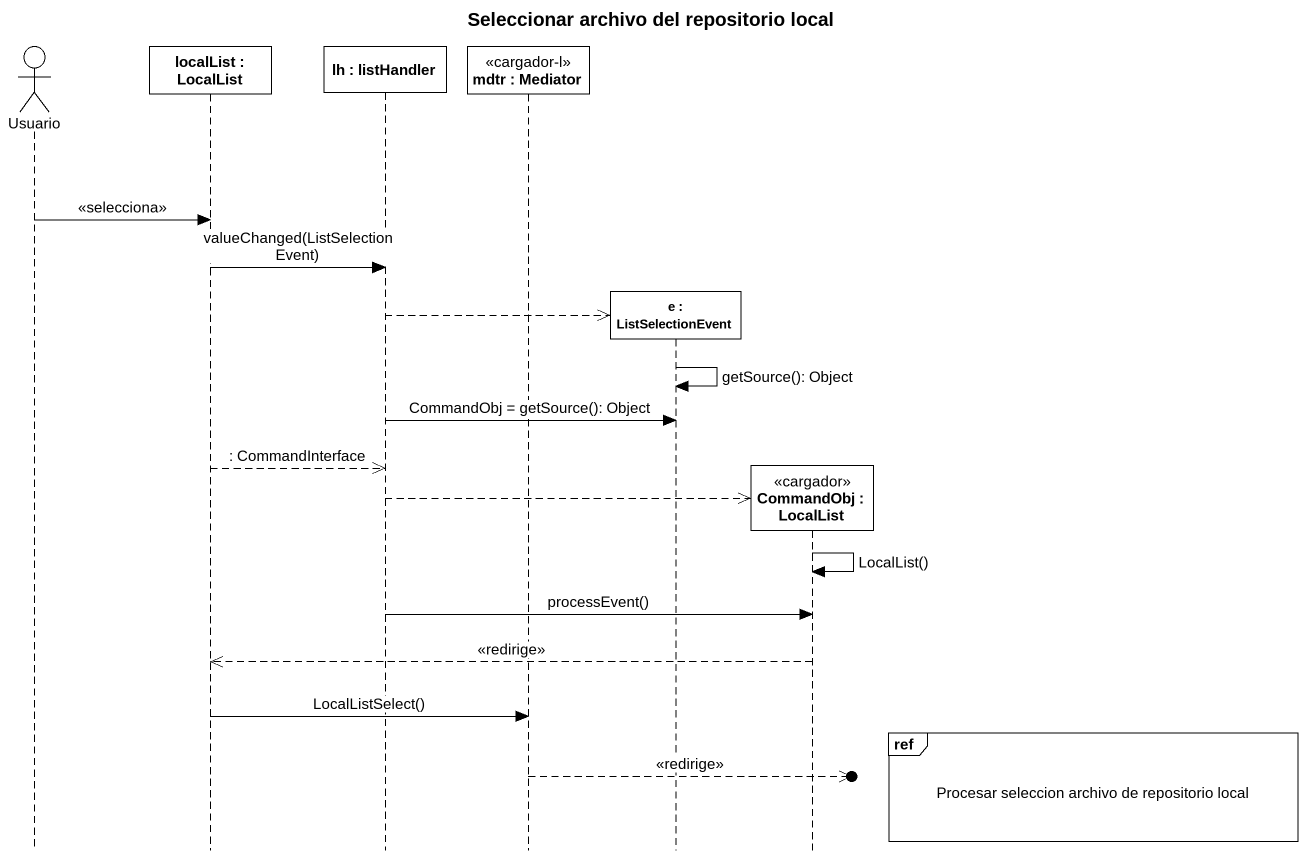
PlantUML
@startuml
title Seleccionar archivo del repositorio local
hide footbox
actor Usuario
participant "localList : LocalList" as localList
participant "lh : listHandler" as lh
participant "mdtr : Mediator" as mdtr <<cargador-l>>
participant "e : ListSelectionEvent" as e
participant "CommandObj : LocalList" as CommandObj <<cargador>>

Usuario -> localList : <<selecciona>>
localList -> lh : valueChanged(ListSelectionEvent)
lh -->> e **
e -> e : getSource(): Object
lh -> e : CommandObj = getSource(): Object
localList -->> lh : : CommandInterface
lh -->> CommandObj **
CommandObj -> CommandObj : LocalList()
lh -> CommandObj : processEvent()
CommandObj -->> localList : <<redirige>>
localList -> mdtr : LocalListSelect()
ref over CommandObj : Procesar seleccion archivo de repositorio local
mdtr -->>o] : <<redirige>>
@enduml
